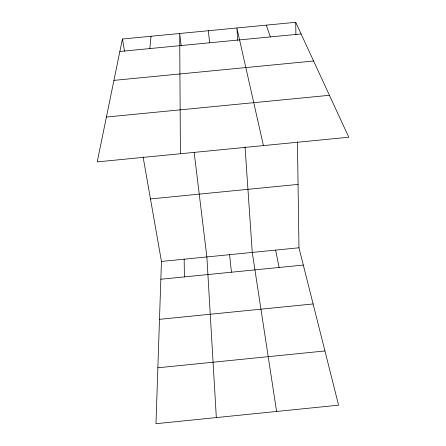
<?xml version="1.0" encoding="UTF-8"?>
<svg xmlns="http://www.w3.org/2000/svg" width="446" height="446" viewBox="0 0 446 446"><rect width="100%" height="100%" fill="white"/><g stroke="black" fill="none" stroke-linecap="round" stroke-linejoin="round"><path stroke-width="0.67" d="M143.099 156.903L161.446 261.445L155.972 423.7L338.586 405.18L298.971 247.781L297.437 141.778M149.823 48.569L151.066 36.26M122.416 39.019L97.206 161.892L348.794 137.234L295.72 22.3L122.416 39.019L124.568 51.301M159.49 319.33L313.109 303.955M157.856 367.783L324.939 350.957M150.475 198.938L298.056 184.399M161.446 261.445L298.971 247.781M160.844 279.241L303.313 265.058M119.862 51.463L301.1 33.946M113.931 80.369L313.594 61.002M106.41 117.036L329.427 95.299M266.312 25.138L270.348 36.923M263.435 145.602L236.882 27.975L237.729 40.363M275.622 250.1L279.129 267.466M276.592 411.468L252.263 252.425L245.032 146.912M181.193 45.832L179.688 33.495L180.407 153.742M194.183 152.588L206.877 256.935L216.327 417.579M208.293 30.735L209.676 42.783M229.578 254.677L231.429 272.216M295.72 22.3L295.899 34.743M184.17 259.187L184.388 276.899"/></g></svg>
